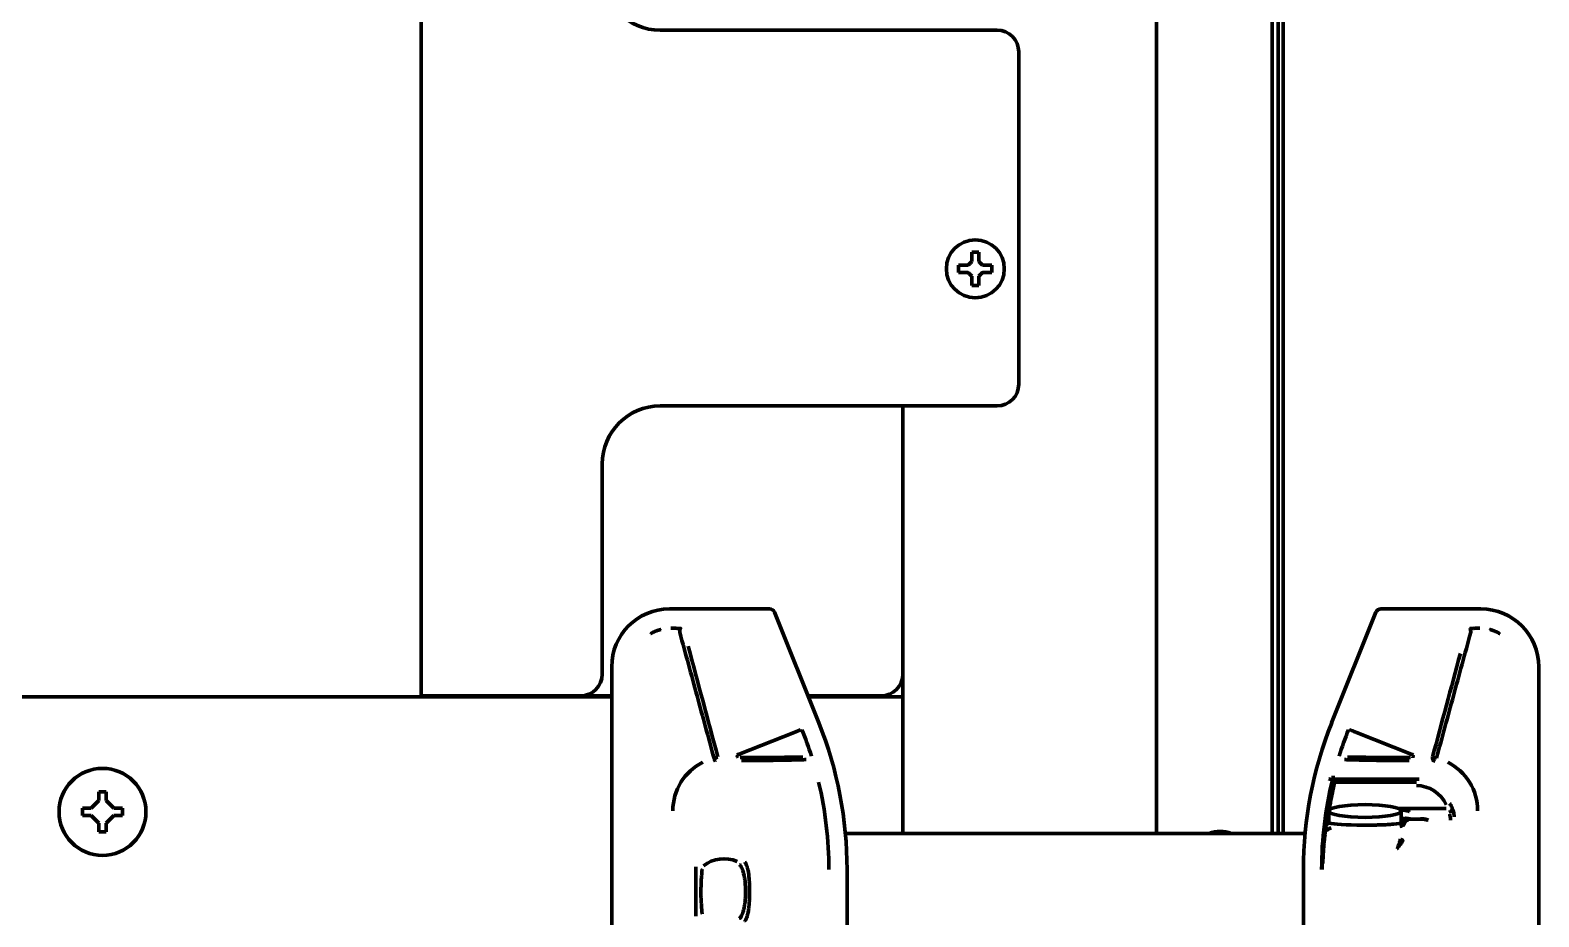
# Model space of a CAD drawing. Header units: inches. Extents: x -2405 to 7588, y 441 to 5654.
# Drawn here: x 2864.3 to 3072.6, y 4831.6 to 4953.9 of the extents above; entities that cross this region are included whole.
import ezdxf

# ---------------------------------------------------------------- set-up
doc = ezdxf.new("R2010")
doc.units = ezdxf.units.IN

msp = doc.modelspace()

# ---------------------------------------------------------------- linework, layer by layer
at = {"linetype": 'Continuous', "lineweight": 70}
for p, q in [((2918.28, 5485.34), (2918.28, 4862.03)), ((3019.78, 4843.04), (3019.78, 5398.53)), ((3035.78, 4843.03), (3035.78, 5400.53)), ((3037.28, 4843.04), (3037.28, 5138.33)), ((3036.6, 5137.33), (3036.6, 4843.04)), ((2951.28, 4953.87), (2997.78, 4953.87)), ((3000.78, 4950.87), (3000.78, 4905.03)), ((2992.48, 4920.95), (2992.48, 4921.45)), ((2992.48, 4920.45), (2992.48, 4920.95)), ((2997.08, 4921.45), (2997.08, 4920.95)), ((2997.08, 4920.95), (2997.08, 4920.45)), ((2997.78, 4902.03), (2951.28, 4902.03)), ((2984.78, 4843.03), (2984.78, 4902.04)), ((2943.28, 4894.03), (2943.28, 4865.03)), ((2952.56, 4874.03), (2966.37, 4874.03)), ((3050.78, 4874.03), (3064.59, 4874.03)), ((2967.07, 4873.56), (2973.18, 4858.3)), ((3050.08, 4873.56), (3043.97, 4858.3)), ((2944.58, 4794.03), (2944.58, 4866.04)), ((3072.58, 4866.04), (3072.58, 4794.03)), ((2944.57, 4861.88), (2604.92, 4861.88)), ((2924.28, 4862.03), (2918.28, 4862.03)), ((2940.28, 4862.03), (2924.28, 4862.03)), ((2935.78, 4861.88), (2935.78, 4862.03)), ((2940.28, 4862.03), (2944.58, 4862.03)), ((2971.68, 4862.03), (2981.78, 4862.03)), ((2984.78, 4861.88), (2971.74, 4861.88)), ((2962.2, 4853.97), (2969.75, 4857)), ((2969.75, 4857), (2970.64, 4857.35)), ((3054.95, 4853.97), (3047.4, 4857)), ((2873.78, 4847.59), (2873.78, 4848.78)), ((2873.78, 4848.78), (2874.78, 4848.78)), ((2874.78, 4848.78), (2874.78, 4847.59)), ((3044.18, 4850.52), (3056.07, 4850.52)), ((3044.39, 4849.65), (3044.29, 4849.67)), ((3055.69, 4850.15), (3044.47, 4850.15)), ((2872.71, 4846.53), (2873.78, 4847.59)), ((2874.78, 4847.59), (2875.84, 4846.53)), ((3043.85, 4846.98), (3043.75, 4847)), ((2871.53, 4845.53), (2871.53, 4846.53)), ((2871.53, 4846.53), (2872.71, 4846.53)), ((2872.71, 4845.53), (2871.53, 4845.53)), ((2873.78, 4844.47), (2872.71, 4845.53)), ((2875.84, 4845.53), (2874.78, 4844.47)), ((2875.84, 4846.53), (2877.03, 4846.53)), ((2877.03, 4845.53), (2875.84, 4845.53)), ((2877.03, 4846.53), (2877.03, 4845.53)), ((3043.3, 4844.29), (3043.46, 4844.54)), ((3043.48, 4844.57), (3043.58, 4844.63)), ((3043.58, 4846.15), (3043.58, 4844.49)), ((3043.77, 4846.48), (3043.94, 4846.48)), ((3053.21, 4846.48), (3059.8, 4846.48)), ((3053.58, 4844.49), (3053.58, 4846.15)), ((3053.67, 4844.56), (3053.66, 4844.57)), ((3054.37, 4845.03), (3054.42, 4845.03)), ((3056.26, 4845.03), (3054.47, 4845.03)), ((3056.26, 4845.08), (3056.26, 4845.03)), ((2873.78, 4843.28), (2873.78, 4844.47)), ((2874.78, 4843.28), (2873.78, 4843.28)), ((2874.78, 4844.47), (2874.78, 4843.28)), ((3040.3, 4843.03), (2976.85, 4843.03)), ((3043.09, 4844.05), (3043.19, 4843.96)), ((2977.08, 4838.06), (2977.08, 4794.03)), ((3040.08, 4794.03), (3040.08, 4838.06))]:
    msp.add_line(p, q, dxfattribs=at)
for centre, radius in [((2994.78, 4920.95), 4), ((2874.28, 4846.03), 6)]:
    msp.add_circle(centre, radius, dxfattribs=at)
for centre, radius, start, end in [((2951.28, 4961.87), 8, 180, 270), ((2997.78, 4950.87), 3, 0, 90), ((2997.78, 4905.03), 3, 270, 0), ((2951.28, 4894.03), 8, 90, 180), ((2940.28, 4865.03), 3, 270, 0), ((2981.78, 4865.03), 3, 270, 0), ((2922.58, 4838.06), 51.99, 17.5022, 21.8014), ((2922.58, 4838.06), 54.5, 0, 21.8014), ((3094.58, 4838.06), 54.5, 158.1986, 180), ((3094.58, 4838.06), 51.99, 158.1986, 162.4978), ((2960.52, 4846.18), 7.5, 116.6411, 180.0036), ((3056.63, 4846.18), 7.5, 359.9972, 63.358), ((2922.58, 4838.06), 51.99, 0, 13.4408), ((3094.58, 4838.06), 51.99, 166.2035, 180), ((3094.58, 4838.06), 51.61, 166.993, 170.0221), ((3055.69, 4845.15), 4.5, 24.0059, 90.0091), ((3028.58, 4839.33), 4, 67.6631, 112.3312), ((3048.58, 4835.03), 10, 122.7612, 122.9242), ((2960.08, 4835.03), 4.53, 66.4602, 128.2829), ((3094.58, 4838.06), 51.93, 179.0499, 180)]:
    msp.add_arc(centre, radius, start, end, dxfattribs=at)
for centre, major_axis, ratio, start_param, end_param in [((2952.59, 4866.02), (-5.67, 5.67), 0.997265, 5.499157, 7.067214), ((2966.37, 4873.28), (0.031, -0.75), 0.998627, 1.910477, 3.100392), ((3050.78, 4873.28), (0.031, 0.75), 0.998627, 0.041201, 1.231116), ((3064.56, 4866.02), (5.67, 5.67), 0.997265, 5.499157, 7.067214), ((2945.55, 4835.72), (264.8, -988.25), 0.017452, 1.584217, 1.599684), ((3071.6, 4835.72), (264.8, 988.26), 0.017452, 1.542914, 1.557376), ((3046.97, 4857.16), (-0.464, 0.186), 0.00001, 3.564808, 6.265734), ((2958.76, 4853.47), (-0.483, -0.13), 0.013523, 1.457675, 3.124137), ((2958.76, 4853.47), (-0.119, 0.486), 0.112563, 1.586794, 3.119544), ((2962.36, 4854.04), (-0.483, -0.129), 0.044563, 0.01747, 1.215363), ((3054.79, 4854.04), (0.483, -0.129), 0.044565, 5.067822, 6.265715), ((3058.39, 4853.47), (0.301, -0.399), 0.999598, 3.804727, 5.400099), ((3058.39, 4853.47), (0.483, -0.13), 0.013523, 3.159048, 4.825514), ((3060.14, 4846.5), (-0.427, -0.259), 0.996672, 1.026891, 2.873747), ((3048.61, 4844.56), (-5.13, 0), 0.069756, 0.043327, 0.108267), ((3048.58, 4844.56), (5.1, 0), 0.069927, 3.25023, 4.486596), ((3048.58, 4844.56), (5.1, 0), 0.069927, 5.586769, 6.174554), ((3053.4, 4844.63), (0.427, -0.451), 0.999829, 5.524595, 6.891653), ((3048.54, 4844.56), (-5.13, 0), 0.069756, 3.033332, 3.100369), ((3054.35, 4844.61), (0.488, 0.11), 0.980935, 1.683565, 2.914946), ((3054.37, 4844.53), (0, 0.501), 0.999097, 0.000003, 1.473687), ((3054.47, 4844.53), (0, 0.501), 0.999028, 0, 1.471684), ((3054.5, 4844.4), (0.5, -0.014), 0.966696, 1.404138, 2.958996), ((3054.86, 4845.53), (0, -0.5), 0.000006, 5.863051, 6.283192), ((3043.13, 4843.65), (-0.0989, 0.0148), 0.918409, 0.044134, 1.971535), ((3042.75, 4838.92), (-0.1, 0.0017), 0.000004, 4.712397, 6.26578)]:
    msp.add_ellipse(centre, major_axis=major_axis, ratio=ratio, start_param=start_param, end_param=end_param, dxfattribs=at)
msp.add_ellipse((3048.58, 4846.15), major_axis=(5, 0), ratio=0.176327, dxfattribs=at)
for points in [[(2993.78, 4921.45), (2993.8, 4921.48), (2993.85, 4921.52), (2993.92, 4921.6), (2993.99, 4921.67), (2994.06, 4921.74), (2994.13, 4921.81), (2994.2, 4921.88), (2994.25, 4921.93), (2994.28, 4921.95)], [(2994.28, 4921.95), (2994.28, 4922.01), (2994.28, 4922.12), (2994.28, 4922.28), (2994.28, 4922.44), (2994.28, 4922.59), (2994.28, 4922.74), (2994.28, 4922.9), (2994.28, 4923.07), (2994.28, 4923.19), (2994.28, 4923.25)], [(2994.28, 4923.25), (2994.44, 4923.25), (2994.78, 4923.25), (2995.11, 4923.25), (2995.28, 4923.25)], [(2995.28, 4921.95), (2995.3, 4921.93), (2995.35, 4921.88), (2995.43, 4921.8), (2995.5, 4921.73), (2995.57, 4921.66), (2995.64, 4921.59), (2995.71, 4921.52), (2995.75, 4921.48), (2995.78, 4921.45)], [(2993.78, 4920.45), (2993.72, 4920.45), (2993.61, 4920.45), (2993.45, 4920.45), (2993.29, 4920.45), (2993.14, 4920.45), (2992.99, 4920.45), (2992.83, 4920.45), (2992.66, 4920.45), (2992.54, 4920.45), (2992.48, 4920.45)], [(2994.28, 4919.95), (2994.25, 4919.98), (2994.2, 4920.03), (2994.12, 4920.1), (2994.05, 4920.18), (2993.98, 4920.25), (2993.91, 4920.31), (2993.84, 4920.38), (2993.8, 4920.43), (2993.78, 4920.45)], [(2995.78, 4920.45), (2995.75, 4920.43), (2995.7, 4920.38), (2995.63, 4920.31), (2995.56, 4920.24), (2995.49, 4920.17), (2995.42, 4920.1), (2995.35, 4920.02), (2995.3, 4919.98), (2995.28, 4919.95)], [(2995.28, 4919.95), (2995.28, 4919.9), (2995.28, 4919.79), (2995.28, 4919.63), (2995.28, 4919.47), (2995.28, 4919.31), (2995.28, 4919.16), (2995.28, 4919.01), (2995.28, 4918.84), (2995.28, 4918.72), (2995.28, 4918.65)], [(2995.78, 4921.45), (2995.83, 4921.45), (2995.94, 4921.45), (2996.1, 4921.45), (2996.26, 4921.45), (2996.41, 4921.45), (2996.57, 4921.45), (2996.72, 4921.45), (2996.89, 4921.45), (2997.01, 4921.45), (2997.08, 4921.45)], [(2995.28, 4918.65), (2995.11, 4918.65), (2994.78, 4918.65), (2994.44, 4918.65), (2994.28, 4918.65)], [(2954.1, 4871.34), (2953.88, 4871.35), (2953.44, 4871.35), (2952.98, 4871.36), (2952.74, 4871.36)], [(2958.71, 4853.45), (2958.32, 4854.87), (2957.54, 4857.72), (2956.37, 4862.03), (2955.18, 4866.39), (2954.38, 4869.32), (2953.98, 4870.8)], [(3063.17, 4870.8), (3062.77, 4869.32), (3061.97, 4866.39), (3060.78, 4862.03), (3059.61, 4857.72), (3058.83, 4854.87), (3058.44, 4853.45)], [(3064.41, 4871.36), (3064.17, 4871.36), (3063.71, 4871.35), (3063.27, 4871.35), (3063.05, 4871.34)], [(3044.41, 4850.23), (3044.33, 4850.33), (3044.26, 4850.43), (3044.18, 4850.52)], [(3060.62, 4846.64), (3060.58, 4846.7), (3060.51, 4846.83), (3060.39, 4847.01), (3060.3, 4847.13), (3060.26, 4847.18)], [(3043.37, 4845.41), (3043.38, 4845.44), (3043.39, 4845.48), (3043.4, 4845.51)], [(3043.46, 4844.57), (3043.47, 4844.56), (3043.47, 4844.55), (3043.48, 4844.54)], [(3053.65, 4844.58), (3053.66, 4844.58), (3053.66, 4844.58), (3053.66, 4844.57)], [(3053.67, 4844.54), (3053.68, 4844.55), (3053.68, 4844.56), (3053.69, 4844.57)], [(3053.79, 4845.31), (3053.78, 4845.32), (3053.78, 4845.34), (3053.78, 4845.36)], [(3042.65, 4838.92), (3042.66, 4839.21), (3042.67, 4839.76), (3042.7, 4840.5), (3042.74, 4841.16), (3042.78, 4841.73), (3042.82, 4842.22), (3042.86, 4842.62), (3042.9, 4842.93), (3042.93, 4843.17), (3042.95, 4843.34), (3042.97, 4843.45), (3042.98, 4843.51), (3042.98, 4843.52), (3042.99, 4843.52)], [(3043.01, 4843.54), (3043.01, 4843.54), (3043.01, 4843.54), (3043.02, 4843.56), (3043.02, 4843.59), (3043.03, 4843.62), (3043.03, 4843.65), (3043.03, 4843.66)], [(3043.03, 4843.66), (3043.04, 4843.69), (3043.05, 4843.74), (3043.06, 4843.82), (3043.06, 4843.87), (3043.07, 4843.9)], [(3043.07, 4843.9), (3043.07, 4843.92), (3043.08, 4843.97), (3043.09, 4844.02), (3043.09, 4844.05)], [(3043.16, 4843.44), (3043.25, 4843.5), (3043.33, 4843.55), (3043.42, 4843.6)], [(3043.17, 4843.81), (3043.17, 4843.83), (3043.18, 4843.88), (3043.18, 4843.93), (3043.19, 4843.96)], [(3043.19, 4843.96), (3043.19, 4843.99), (3043.2, 4844.04), (3043.21, 4844.1), (3043.22, 4844.13), (3043.22, 4844.14), (3043.22, 4844.14)], [(3043.3, 4844.29), (3043.3, 4844.28), (3043.28, 4844.26), (3043.26, 4844.25)]]:
    msp.add_open_spline(points, degree=3, dxfattribs=at)
for points, degree, knots in [([(2995.28, 4923.25), (2995.28, 4923.05), (2995.28, 4922.84), (2995.28, 4922.52), (2995.28, 4922.41), (2995.28, 4922.18), (2995.28, 4922.07), (2995.28, 4921.95)], 3, [0, 0, 0, 0, 0.5, 0.5, 0.75, 0.75, 1, 1, 1, 1]), ([(2992.48, 4921.45), (2992.68, 4921.45), (2992.89, 4921.45), (2993.21, 4921.45), (2993.32, 4921.45), (2993.55, 4921.45), (2993.66, 4921.45), (2993.78, 4921.45)], 3, [0, 0, 0, 0, 0.5, 0.5, 0.75, 0.75, 1, 1, 1, 1]), ([(2994.28, 4918.65), (2994.28, 4918.86), (2994.28, 4919.07), (2994.28, 4919.39), (2994.28, 4919.5), (2994.28, 4919.72), (2994.28, 4919.84), (2994.28, 4919.95)], 3, [0, 0, 0, 0, 0.5, 0.5, 0.75, 0.75, 1, 1, 1, 1]), ([(2997.08, 4920.45), (2996.87, 4920.45), (2996.66, 4920.45), (2996.34, 4920.45), (2996.23, 4920.45), (2996, 4920.45), (2995.89, 4920.45), (2995.78, 4920.45)], 3, [0, 0, 0, 0, 0.5, 0.5, 0.75, 0.75, 1, 1, 1, 1]), ([(2951.34, 4871.19), (2951.34, 4871.19), (2951.32, 4871.18), (2951.3, 4871.18), (2951.27, 4871.17), (2951.23, 4871.16), (2951.2, 4871.15), (2951.17, 4871.14), (2951.14, 4871.13), (2951.1, 4871.12), (2951.07, 4871.11), (2951.04, 4871.1), (2951.01, 4871.09), (2950.98, 4871.08), (2950.94, 4871.07), (2950.91, 4871.06), (2950.88, 4871.05), (2950.85, 4871.04), (2950.82, 4871.03), (2950.79, 4871.01), (2950.75, 4871), (2950.72, 4870.99), (2950.69, 4870.98), (2950.66, 4870.97), (2950.63, 4870.95), (2950.6, 4870.94), (2950.57, 4870.93), (2950.54, 4870.91), (2950.51, 4870.9), (2950.48, 4870.89), (2950.45, 4870.87), (2950.42, 4870.86), (2950.39, 4870.85), (2950.36, 4870.83), (2950.33, 4870.82), (2950.3, 4870.8), (2950.27, 4870.79), (2950.24, 4870.77), (2950.21, 4870.76), (2950.18, 4870.74), (2950.15, 4870.73), (2950.12, 4870.71), (2950.09, 4870.7), (2950.07, 4870.68), (2950.04, 4870.67), (2950.01, 4870.65), (2949.99, 4870.64), (2949.98, 4870.63)], 3, [0, 0, 0, 0, 0.005015, 0.028175, 0.05131, 0.074419, 0.097503, 0.120562, 0.143595, 0.166602, 0.189585, 0.212542, 0.235473, 0.25838, 0.281261, 0.304118, 0.326949, 0.349755, 0.372537, 0.395294, 0.418026, 0.440734, 0.463417, 0.486075, 0.508709, 0.531318, 0.553901, 0.57646, 0.598992, 0.621499, 0.64398, 0.666435, 0.688864, 0.711266, 0.733641, 0.75599, 0.778311, 0.800606, 0.822873, 0.845112, 0.867324, 0.889507, 0.911663, 0.93379, 0.955889, 0.977959, 1, 1, 1, 1]), ([(2954.1, 4871.34), (2954.1, 4871.34), (2954.09, 4871.34), (2954.09, 4871.34), (2954.09, 4871.34), (2954.09, 4871.34), (2954.08, 4871.34), (2954.08, 4871.34), (2954.08, 4871.33), (2954.08, 4871.33), (2954.07, 4871.33), (2954.07, 4871.33), (2954.07, 4871.32), (2954.07, 4871.32), (2954.06, 4871.32), (2954.06, 4871.31), (2954.06, 4871.31), (2954.06, 4871.3), (2954.05, 4871.3), (2954.05, 4871.29), (2954.04, 4871.27), (2954.03, 4871.24), (2954.02, 4871.21), (2954.01, 4871.17), (2954, 4871.14), (2954, 4871.09), (2953.99, 4871.05), (2953.99, 4871.01), (2953.98, 4870.98), (2953.98, 4870.96), (2953.98, 4870.95), (2953.98, 4870.93), (2953.98, 4870.91), (2953.98, 4870.89), (2953.98, 4870.87), (2953.98, 4870.84), (2953.98, 4870.82), (2953.98, 4870.81), (2953.98, 4870.8)], 3, [0, 0, 0, 0, 0.014233, 0.028379, 0.042448, 0.056447, 0.070385, 0.08427, 0.098111, 0.111917, 0.125697, 0.13946, 0.153216, 0.166973, 0.180741, 0.194529, 0.208347, 0.222203, 0.236108, 0.25007, 0.311115, 0.372699, 0.435479, 0.500026, 0.55846, 0.619456, 0.683242, 0.749971, 0.771354, 0.793527, 0.8165, 0.840277, 0.864865, 0.890265, 0.91648, 0.94351, 0.971351, 1, 1, 1, 1]), ([(3067.17, 4870.63), (3067.16, 4870.64), (3067.14, 4870.65), (3067.1, 4870.67), (3067.07, 4870.69), (3067.04, 4870.71), (3067.01, 4870.72), (3066.97, 4870.74), (3066.94, 4870.76), (3066.91, 4870.78), (3066.88, 4870.79), (3066.84, 4870.81), (3066.81, 4870.82), (3066.77, 4870.84), (3066.74, 4870.86), (3066.71, 4870.87), (3066.67, 4870.89), (3066.64, 4870.9), (3066.6, 4870.92), (3066.57, 4870.93), (3066.53, 4870.95), (3066.5, 4870.96), (3066.46, 4870.98), (3066.43, 4870.99), (3066.39, 4871), (3066.36, 4871.02), (3066.32, 4871.03), (3066.29, 4871.04), (3066.25, 4871.06), (3066.21, 4871.07), (3066.18, 4871.08), (3066.14, 4871.09), (3066.11, 4871.1), (3066.07, 4871.12), (3066.03, 4871.13), (3066, 4871.14), (3065.96, 4871.15), (3065.92, 4871.16), (3065.88, 4871.17), (3065.85, 4871.18), (3065.82, 4871.19), (3065.81, 4871.19), (3065.81, 4871.19)], 3, [0, 0, 0, 0, 0.024984, 0.050005, 0.075063, 0.100157, 0.125287, 0.150454, 0.175656, 0.200893, 0.226166, 0.251473, 0.276815, 0.302192, 0.327602, 0.353046, 0.378524, 0.404035, 0.429579, 0.455156, 0.480765, 0.506407, 0.53208, 0.557785, 0.583522, 0.60929, 0.63509, 0.660921, 0.686785, 0.712681, 0.738609, 0.76457, 0.790563, 0.816588, 0.842646, 0.868736, 0.894859, 0.921015, 0.947204, 0.973425, 0.99968, 1, 1, 1, 1]), ([(2969.75, 4857), (2969.76, 4856.99), (2969.76, 4856.98), (2969.77, 4856.96), (2969.77, 4856.95), (2969.78, 4856.94)], 3, [0, 0, 0, 0, 0.502197, 0.502197, 1, 1, 1, 1]), ([(2970.64, 4857.35), (2970.64, 4857.34), (2970.65, 4857.33), (2970.66, 4857.31), (2970.66, 4857.3), (2970.66, 4857.29)], 3, [0, 0, 0, 0, 0.502212, 0.502212, 1, 1, 1, 1]), ([(3046.49, 4857.29), (3046.49, 4857.3), (3046.49, 4857.31), (3046.5, 4857.33), (3046.51, 4857.34), (3046.51, 4857.35)], 3, [0, 0, 0, 0, 0.502213, 0.502213, 1, 1, 1, 1]), ([(3047.37, 4856.94), (3047.38, 4856.95), (3047.38, 4856.96), (3047.39, 4856.98), (3047.39, 4856.99), (3047.4, 4857)], 3, [0, 0, 0, 0, 0.502213, 0.502213, 1, 1, 1, 1]), ([(2961.99, 4853.47), (2961.97, 4853.55), (2961.95, 4853.62), (2961.91, 4853.76), (2961.9, 4853.84), (2961.88, 4853.91)], 3, [0, 0, 0, 0, 0.50115, 0.50115, 1, 1, 1, 1]), ([(2970.98, 4853.6), (2970.87, 4853.6), (2970.76, 4853.59), (2970.58, 4853.59), (2970.49, 4853.59), (2970.4, 4853.59), (2970.34, 4853.58), (2970.31, 4853.58), (2970.02, 4853.58), (2969.74, 4853.57), (2969.15, 4853.56), (2968.83, 4853.56), (2968.16, 4853.55), (2967.81, 4853.55), (2967.34, 4853.54), (2967.25, 4853.54), (2967.11, 4853.54), (2967.06, 4853.54), (2966.96, 4853.54), (2966.72, 4853.54), (2966.47, 4853.54), (2965.87, 4853.54), (2965.45, 4853.54), (2964.92, 4853.53), (2964.81, 4853.53), (2964.59, 4853.53), (2964.48, 4853.53), (2964.15, 4853.53), (2963.7, 4853.53), (2963.24, 4853.54), (2962.9, 4853.54), (2962.78, 4853.54), (2962.55, 4853.54), (2962.43, 4853.54), (2962.31, 4853.54)], 3, [0, 0, 0, 0, 0.0625, 0.0625, 0.09375, 0.109375, 0.109375, 0.125, 0.125, 0.25, 0.25, 0.375, 0.375, 0.5, 0.5, 0.53125, 0.53125, 0.546875, 0.546875, 0.5625, 0.625, 0.625, 0.75, 0.75, 0.78125, 0.78125, 0.8125, 0.8125, 0.875, 0.9375, 0.9375, 0.96875, 0.96875, 1, 1, 1, 1]), ([(2971.41, 4853.24), (2971.3, 4853.24), (2971.19, 4853.23), (2971.01, 4853.23), (2970.91, 4853.22), (2970.82, 4853.22), (2970.75, 4853.22), (2970.72, 4853.22), (2970.42, 4853.21), (2970.13, 4853.2), (2969.52, 4853.19), (2969.19, 4853.18), (2968.5, 4853.17), (2968.13, 4853.16), (2967.65, 4853.15), (2967.55, 4853.15), (2967.4, 4853.15), (2967.35, 4853.15), (2967.25, 4853.15), (2967, 4853.14), (2966.75, 4853.14), (2966.12, 4853.13), (2965.69, 4853.13), (2964.82, 4853.12), (2963.91, 4853.11), (2962.96, 4853.1), (2962.48, 4853.1)], 3, [0, 0, 0, 0, 0.0625, 0.0625, 0.09375, 0.109375, 0.109375, 0.125, 0.125, 0.25, 0.25, 0.375, 0.375, 0.5, 0.5, 0.53125, 0.53125, 0.546875, 0.546875, 0.5625, 0.625, 0.625, 0.75, 0.75, 0.875, 1, 1, 1, 1]), ([(3054.67, 4853.1), (3054.19, 4853.1), (3053.71, 4853.11), (3052.79, 4853.12), (3052.33, 4853.12), (3051.45, 4853.13), (3051.02, 4853.13), (3050.5, 4853.14), (3050.35, 4853.14), (3050.2, 4853.14), (3050.09, 4853.14), (3050.04, 4853.15), (3049.79, 4853.15), (3049.59, 4853.15), (3049.02, 4853.16), (3048.65, 4853.17), (3047.96, 4853.18), (3047.63, 4853.19), (3047.17, 4853.2), (3047.02, 4853.2), (3046.81, 4853.21), (3046.74, 4853.21), (3046.63, 4853.21), (3046.6, 4853.21), (3046.53, 4853.21), (3046.5, 4853.22), (3046.2, 4853.22), (3045.96, 4853.23), (3045.74, 4853.24)], 3, [0, 0, 0, 0, 0.125, 0.125, 0.25, 0.25, 0.375, 0.375, 0.40625, 0.421875, 0.421875, 0.4375, 0.4375, 0.5, 0.5, 0.625, 0.625, 0.75, 0.75, 0.8125, 0.8125, 0.84375, 0.84375, 0.859375, 0.859375, 0.875, 0.875, 1, 1, 1, 1]), ([(3054.84, 4853.54), (3054.37, 4853.54), (3053.9, 4853.54), (3053.01, 4853.53), (3052.57, 4853.53), (3051.72, 4853.54), (3051.3, 4853.54), (3050.8, 4853.54), (3050.65, 4853.54), (3050.5, 4853.54), (3050.4, 4853.54), (3050.35, 4853.54), (3050.1, 4853.54), (3049.91, 4853.54), (3049.35, 4853.55), (3049, 4853.55), (3048.33, 4853.56), (3048.01, 4853.56), (3047.57, 4853.57), (3047.42, 4853.57), (3047.21, 4853.58), (3047.14, 4853.58), (3047.01, 4853.58), (3046.94, 4853.58), (3046.81, 4853.58), (3046.75, 4853.59), (3046.63, 4853.59), (3046.57, 4853.59), (3046.39, 4853.59), (3046.28, 4853.6), (3046.17, 4853.6)], 3, [0, 0, 0, 0, 0.125, 0.125, 0.25, 0.25, 0.375, 0.375, 0.40625, 0.421875, 0.421875, 0.4375, 0.4375, 0.5, 0.5, 0.625, 0.625, 0.75, 0.75, 0.8125, 0.8125, 0.84375, 0.84375, 0.875, 0.875, 0.90625, 0.90625, 0.9375, 0.9375, 1, 1, 1, 1]), ([(3055.27, 4853.91), (3055.25, 4853.84), (3055.24, 4853.76), (3055.2, 4853.62), (3055.18, 4853.54), (3055.16, 4853.47)], 3, [0, 0, 0, 0, 0.501162, 0.501162, 1, 1, 1, 1]), ([(3044.17, 4851.02), (3044.17, 4851.02), (3044.17, 4851.01), (3044.17, 4850.99), (3044.17, 4850.98), (3044.17, 4850.96), (3044.17, 4850.94), (3044.17, 4850.9), (3044.17, 4850.87), (3044.17, 4850.82), (3044.17, 4850.81), (3044.17, 4850.78), (3044.17, 4850.75), (3044.17, 4850.72), (3044.17, 4850.7), (3044.17, 4850.69), (3044.17, 4850.65), (3044.17, 4850.63), (3044.17, 4850.6), (3044.17, 4850.59), (3044.17, 4850.58), (3044.17, 4850.57), (3044.17, 4850.55), (3044.17, 4850.54), (3044.17, 4850.53), (3044.17, 4850.53), (3044.17, 4850.53), (3044.17, 4850.52), (3044.17, 4850.52)], 3, [0, 0, 0, 0, 0.03125, 0.03125, 0.0625, 0.0625, 0.125, 0.125, 0.25, 0.25, 0.3125, 0.3125, 0.375, 0.4375, 0.4375, 0.5, 0.5, 0.625, 0.625, 0.6875, 0.6875, 0.75, 0.75, 0.875, 0.875, 0.9375, 0.9375, 1, 1, 1, 1]), ([(3043.6, 4850.58), (3043.61, 4850.58), (3043.62, 4850.58), (3043.63, 4850.57), (3043.64, 4850.57), (3043.66, 4850.57), (3043.68, 4850.56), (3043.72, 4850.55), (3043.75, 4850.54), (3043.81, 4850.53), (3043.84, 4850.52), (3043.88, 4850.51), (3043.89, 4850.51), (3043.92, 4850.5), (3043.93, 4850.5), (3043.96, 4850.49), (3043.98, 4850.48), (3044.01, 4850.48), (3044.02, 4850.47), (3044.03, 4850.47), (3044.04, 4850.47), (3044.06, 4850.46), (3044.07, 4850.46), (3044.08, 4850.46), (3044.08, 4850.46), (3044.08, 4850.45), (3044.08, 4850.45), (3044.08, 4850.45)], 3, [0, 0, 0, 0, 0.03125, 0.03125, 0.0625, 0.0625, 0.125, 0.125, 0.25, 0.25, 0.375, 0.375, 0.4375, 0.4375, 0.5, 0.5, 0.625, 0.625, 0.6875, 0.6875, 0.75, 0.75, 0.875, 0.875, 0.9375, 0.9375, 1, 1, 1, 1]), ([(3044.38, 4850.08), (3044.35, 4850.11), (3044.33, 4850.14), (3044.28, 4850.2), (3044.26, 4850.23), (3044.21, 4850.29), (3044.18, 4850.33), (3044.13, 4850.39), (3044.11, 4850.42), (3044.08, 4850.45)], 3, [0, 0, 0, 0, 0.25, 0.25, 0.5, 0.5, 0.75, 0.75, 1, 1, 1, 1]), ([(3044.29, 4849.67), (3044.29, 4849.69), (3044.3, 4849.72), (3044.31, 4849.78), (3044.33, 4849.83), (3044.34, 4849.88), (3044.35, 4849.94), (3044.36, 4849.99), (3044.37, 4850.03), (3044.38, 4850.06), (3044.38, 4850.07), (3044.38, 4850.07), (3044.38, 4850.07)], 3, [0, 0, 0, 0, 0.111105, 0.222209, 0.333314, 0.444418, 0.555523, 0.666628, 0.777732, 0.888837, 0.999941, 1, 1, 1, 1]), ([(3043.6, 4846.42), (3043.61, 4846.44), (3043.61, 4846.45), (3043.62, 4846.48), (3043.63, 4846.5), (3043.64, 4846.52), (3043.65, 4846.54), (3043.66, 4846.57), (3043.66, 4846.58), (3043.67, 4846.59)], 3, [0, 0, 0, 0, 0.25, 0.25, 0.5, 0.5, 0.75, 0.75, 1, 1, 1, 1]), ([(3043.67, 4846.6), (3043.67, 4846.6), (3043.67, 4846.6), (3043.67, 4846.6), (3043.67, 4846.6), (3043.68, 4846.62), (3043.68, 4846.65), (3043.69, 4846.69), (3043.7, 4846.74), (3043.71, 4846.81), (3043.73, 4846.9), (3043.74, 4846.96), (3043.75, 4847)], 3, [0, 0, 0, 0, 0.000048, 0.000048, 0.125042, 0.250036, 0.37503, 0.500024, 0.625018, 0.750012, 0.875006, 1, 1, 1, 1]), ([(3043.15, 4844.33), (3043.17, 4844.45), (3043.21, 4844.69), (3043.27, 4845), (3043.32, 4845.25), (3043.35, 4845.37), (3043.37, 4845.41)], 3, [0, 0, 0, 0, 0.249997, 0.499998, 0.749999, 1, 1, 1, 1]), ([(3043.25, 4844.8), (3043.25, 4844.82), (3043.25, 4844.83), (3043.26, 4844.89), (3043.27, 4844.94), (3043.29, 4845.03), (3043.3, 4845.07), (3043.31, 4845.1)], 3, [0, 0, 0, 0, 0.108625, 0.108625, 0.574825, 0.574825, 1, 1, 1, 1]), ([(3043.4, 4845.51), (3043.4, 4845.51), (3043.4, 4845.52), (3043.41, 4845.54), (3043.41, 4845.57), (3043.42, 4845.61), (3043.43, 4845.66), (3043.45, 4845.73), (3043.46, 4845.8), (3043.48, 4845.87), (3043.49, 4845.96), (3043.51, 4846.06), (3043.53, 4846.15), (3043.55, 4846.25), (3043.57, 4846.32), (3043.58, 4846.37), (3043.59, 4846.41), (3043.6, 4846.42), (3043.6, 4846.43), (3043.6, 4846.43), (3043.6, 4846.43)], 3, [0, 0, 0, 0, 0.062495, 0.12499, 0.187484, 0.249979, 0.312474, 0.374969, 0.437464, 0.499959, 0.562453, 0.624948, 0.687443, 0.749938, 0.812433, 0.874927, 0.937422, 0.999917, 0.999917, 1, 1, 1, 1]), ([(3053.39, 4846.32), (3053.47, 4846.31), (3053.89, 4846.27), (3054.37, 4846.19), (3054.64, 4846.11), (3054.67, 4846.07)], 2, [0, 0, 0, 0.073395, 0.382263, 0.691132, 1, 1, 1]), ([(3053.69, 4844.54), (3053.74, 4844.56), (3053.79, 4844.58), (3053.84, 4844.6), (3053.85, 4844.61)], 2, [0, 0, 0, 0.500233, 0.75035, 1, 1, 1]), ([(3053.79, 4845.31), (3053.79, 4845.29), (3053.79, 4845.27), (3053.79, 4845.22), (3053.79, 4845.19), (3053.79, 4845.13), (3053.79, 4845.12), (3053.79, 4845.07), (3053.79, 4845.05), (3053.79, 4845.01), (3053.79, 4844.98), (3053.79, 4844.95), (3053.79, 4844.93), (3053.79, 4844.91), (3053.79, 4844.89), (3053.79, 4844.89), (3053.79, 4844.88)], 3, [0, 0, 0, 0, 0.25, 0.25, 0.5, 0.5, 0.625, 0.625, 0.75, 0.75, 0.875, 0.875, 0.9375, 0.96875, 0.96875, 1, 1, 1, 1]), ([(3054.86, 4845.08), (3054.83, 4845.08), (3054.79, 4845.08), (3054.73, 4845.08), (3054.7, 4845.08), (3054.64, 4845.09), (3054.61, 4845.09), (3054.55, 4845.1), (3054.53, 4845.1), (3054.48, 4845.11), (3054.46, 4845.11), (3054.41, 4845.12), (3054.39, 4845.12), (3054.34, 4845.13), (3054.3, 4845.14), (3054.24, 4845.16), (3054.21, 4845.17), (3054.18, 4845.18), (3054.17, 4845.18), (3054.16, 4845.18)], 3, [0, 0, 0, 0, 0.09463, 0.09463, 0.18926, 0.18926, 0.283889, 0.283889, 0.378519, 0.378519, 0.473149, 0.473149, 0.567779, 0.567779, 0.757038, 0.757038, 0.946298, 0.946298, 1, 1, 1, 1]), ([(3054.19, 4845.07), (3054.21, 4845.06), (3054.24, 4845.05), (3054.29, 4845.04), (3054.31, 4845.04), (3054.34, 4845.03), (3054.36, 4845.03), (3054.37, 4845.03)], 3, [0, 0, 0, 0, 0.5, 0.5, 0.75, 0.75, 1, 1, 1, 1]), ([(3057.3, 4844.91), (3057.3, 4844.91), (3057.26, 4844.93), (3057.19, 4844.95), (3057.07, 4844.99), (3056.95, 4845.02), (3056.84, 4845.04), (3056.73, 4845.05), (3056.64, 4845.06), (3056.57, 4845.07), (3056.52, 4845.07), (3056.49, 4845.07), (3056.46, 4845.07), (3056.42, 4845.07), (3056.38, 4845.07), (3056.34, 4845.08), (3056.3, 4845.08), (3056.27, 4845.08), (3056.26, 4845.08)], 3, [0, 0, 0, 0, 0.000059, 0.132051, 0.251205, 0.363862, 0.491337, 0.579126, 0.661179, 0.737452, 0.763103, 0.790798, 0.820541, 0.852335, 0.886181, 0.922079, 0.960023, 1, 1, 1, 1]), ([(3057.16, 4844.89), (3057.16, 4844.89), (3057.12, 4844.9), (3057.04, 4844.93), (3056.9, 4844.97), (3056.79, 4844.99), (3056.72, 4845), (3056.69, 4845.01), (3056.65, 4845.01), (3056.61, 4845.02), (3056.57, 4845.02), (3056.54, 4845.02), (3056.5, 4845.03), (3056.46, 4845.03), (3056.42, 4845.03), (3056.38, 4845.03), (3056.34, 4845.03), (3056.3, 4845.03), (3056.27, 4845.03), (3056.26, 4845.03)], 3, [0, 0, 0, 0, 0.000004, 0.17123, 0.332846, 0.488044, 0.52622, 0.564458, 0.6028, 0.641285, 0.679952, 0.718839, 0.757981, 0.797413, 0.837166, 0.877273, 0.917763, 0.958663, 1, 1, 1, 1]), ([(3060.38, 4844.89), (3060.38, 4844.91), (3060.38, 4844.94), (3060.38, 4844.98), (3060.38, 4845.02), (3060.37, 4845.06), (3060.37, 4845.11), (3060.37, 4845.15), (3060.36, 4845.19), (3060.36, 4845.24), (3060.35, 4845.28), (3060.34, 4845.32), (3060.33, 4845.37), (3060.32, 4845.42), (3060.31, 4845.48), (3060.3, 4845.53), (3060.29, 4845.59), (3060.28, 4845.64), (3060.27, 4845.66), (3060.27, 4845.67)], 3, [0, 0, 0, 0, 0.04305, 0.087212, 0.132486, 0.178874, 0.226377, 0.274994, 0.324728, 0.375578, 0.427546, 0.480632, 0.543095, 0.612699, 0.689444, 0.77333, 0.864358, 0.962528, 1, 1, 1, 1]), ([(3060.88, 4845.34), (3060.88, 4845.35), (3060.88, 4845.37), (3060.88, 4845.39), (3060.88, 4845.41), (3060.88, 4845.43), (3060.88, 4845.45), (3060.88, 4845.47), (3060.88, 4845.49), (3060.88, 4845.51), (3060.87, 4845.53), (3060.87, 4845.55), (3060.87, 4845.57), (3060.87, 4845.59), (3060.87, 4845.61), (3060.87, 4845.63), (3060.86, 4845.65), (3060.86, 4845.67), (3060.86, 4845.68), (3060.86, 4845.7), (3060.86, 4845.72), (3060.85, 4845.74), (3060.85, 4845.75), (3060.85, 4845.77), (3060.85, 4845.79), (3060.85, 4845.8), (3060.84, 4845.82), (3060.84, 4845.83), (3060.84, 4845.85), (3060.84, 4845.87), (3060.83, 4845.88), (3060.83, 4845.89), (3060.83, 4845.91), (3060.83, 4845.92), (3060.82, 4845.94), (3060.82, 4845.95), (3060.82, 4845.97), (3060.82, 4845.98), (3060.81, 4845.99), (3060.81, 4846), (3060.81, 4846.02), (3060.81, 4846.03), (3060.8, 4846.04), (3060.8, 4846.05), (3060.8, 4846.07), (3060.8, 4846.08), (3060.79, 4846.09), (3060.79, 4846.1), (3060.79, 4846.11), (3060.79, 4846.12), (3060.78, 4846.13), (3060.78, 4846.15), (3060.78, 4846.16), (3060.78, 4846.17), (3060.78, 4846.18), (3060.77, 4846.19), (3060.77, 4846.2), (3060.77, 4846.21), (3060.77, 4846.21), (3060.76, 4846.23), (3060.76, 4846.25), (3060.75, 4846.26), (3060.75, 4846.26)], 3, [0, 0, 0, 0, 0.01933, 0.03855, 0.05766, 0.076661, 0.095553, 0.114335, 0.133008, 0.151571, 0.170025, 0.18837, 0.206606, 0.224733, 0.242752, 0.260662, 0.278463, 0.296157, 0.313742, 0.331219, 0.348588, 0.365849, 0.383002, 0.400048, 0.416986, 0.433816, 0.450539, 0.467155, 0.483663, 0.500064, 0.516357, 0.532544, 0.548623, 0.564596, 0.580461, 0.59622, 0.611872, 0.627417, 0.642856, 0.658188, 0.673414, 0.688533, 0.703545, 0.718452, 0.733252, 0.747946, 0.762534, 0.777015, 0.791391, 0.80566, 0.819824, 0.833882, 0.847833, 0.861679, 0.875419, 0.889054, 0.902582, 0.916005, 0.929322, 0.942534, 0.990751, 1, 1, 1, 1]), ([(3042.75, 4838.92), (3042.75, 4839.03), (3042.77, 4839.42), (3042.8, 4840.06), (3042.85, 4840.8), (3042.9, 4841.44), (3042.95, 4841.99), (3043, 4842.43), (3043.04, 4842.79), (3043.07, 4843.05), (3043.1, 4843.24), (3043.12, 4843.35), (3043.13, 4843.41), (3043.14, 4843.43), (3043.14, 4843.43)], 3, [0, 0, 0, 0, 0.055778, 0.193635, 0.31794, 0.429921, 0.530786, 0.62174, 0.70352, 0.777177, 0.843619, 0.903584, 0.957821, 1, 1, 1, 1]), ([(3043.09, 4844.05), (3043.09, 4844.08), (3043.1, 4844.14), (3043.11, 4844.2), (3043.12, 4844.24), (3043.12, 4844.25), (3043.12, 4844.25), (3043.12, 4844.25), (3043.12, 4844.25)], 3, [0, 0, 0, 0, 0.249874, 0.499749, 0.749623, 0.999497, 0.999497, 1, 1, 1, 1]), ([(3043.12, 4844.25), (3043.13, 4844.26), (3043.13, 4844.28), (3043.14, 4844.3), (3043.15, 4844.31), (3043.15, 4844.32)], 3, [0, 0, 0, 0, 0.5, 0.5, 1, 1, 1, 1]), ([(3043.16, 4844.27), (3043.16, 4844.27), (3043.16, 4844.28), (3043.16, 4844.28), (3043.15, 4844.29), (3043.15, 4844.29), (3043.15, 4844.29), (3043.15, 4844.29), (3043.15, 4844.3), (3043.15, 4844.3), (3043.15, 4844.3), (3043.15, 4844.3), (3043.15, 4844.3), (3043.15, 4844.3), (3043.15, 4844.31), (3043.15, 4844.31), (3043.15, 4844.31), (3043.15, 4844.31), (3043.15, 4844.31), (3043.15, 4844.31), (3043.15, 4844.32), (3043.15, 4844.32), (3043.15, 4844.32), (3043.15, 4844.32), (3043.15, 4844.32), (3043.15, 4844.32), (3043.15, 4844.32), (3043.15, 4844.33), (3043.15, 4844.33)], 3, [0, 0, 0, 0, 0.087775, 0.167542, 0.239322, 0.303148, 0.359064, 0.407136, 0.447472, 0.480253, 0.505822, 0.538406, 0.5705, 0.602112, 0.633252, 0.663928, 0.694152, 0.723932, 0.753281, 0.782208, 0.810726, 0.838848, 0.866586, 0.893953, 0.920963, 0.947631, 0.973971, 1, 1, 1, 1]), ([(3043.16, 4844.27), (3043.16, 4844.27), (3043.16, 4844.27), (3043.16, 4844.26), (3043.17, 4844.26), (3043.17, 4844.26), (3043.17, 4844.25), (3043.17, 4844.25), (3043.18, 4844.25), (3043.18, 4844.25), (3043.18, 4844.25), (3043.19, 4844.24), (3043.19, 4844.24), (3043.2, 4844.24), (3043.2, 4844.24), (3043.21, 4844.24), (3043.21, 4844.24), (3043.22, 4844.24), (3043.22, 4844.24), (3043.23, 4844.24), (3043.24, 4844.24), (3043.25, 4844.24), (3043.26, 4844.25), (3043.26, 4844.25)], 3, [0, 0, 0, 0, 0.015625, 0.015625, 0.03125, 0.03125, 0.0625, 0.0625, 0.09375, 0.09375, 0.125, 0.125, 0.1875, 0.1875, 0.25, 0.25, 0.375, 0.375, 0.5, 0.5, 0.75, 0.75, 1, 1, 1, 1]), ([(3043.42, 4843.6), (3043.38, 4843.58), (3043.34, 4843.56), (3043.25, 4843.55), (3043.21, 4843.55), (3043.16, 4843.56)], 3, [0, 0, 0, 0, 0.5, 0.5, 1, 1, 1, 1]), ([(3043.17, 4843.44), (3043.16, 4843.44), (3043.16, 4843.44), (3043.16, 4843.46), (3043.16, 4843.46), (3043.16, 4843.49), (3043.16, 4843.52), (3043.16, 4843.56)], 3, [0, 0, 0, 0, 0.25, 0.25, 0.5, 0.5, 1, 1, 1, 1]), ([(3043.42, 4843.6), (3043.49, 4843.64), (3043.56, 4843.69), (3043.72, 4843.77), (3043.8, 4843.81), (3043.89, 4843.84)], 3, [0, 0, 0, 0, 0.5, 0.5, 1, 1, 1, 1]), ([(3047.43, 4844.21), (3047.62, 4844.21), (3047.81, 4844.2), (3048.19, 4844.2), (3048.38, 4844.2), (3048.58, 4844.2)], 3, [0, 0, 0, 0, 0.5, 0.5, 1, 1, 1, 1]), ([(3048.58, 4844.2), (3048.76, 4844.2), (3048.95, 4844.2), (3049.32, 4844.2), (3049.5, 4844.2), (3049.86, 4844.21), (3050.04, 4844.21), (3050.26, 4844.22), (3050.3, 4844.22), (3050.39, 4844.22), (3050.52, 4844.23), (3050.65, 4844.23), (3050.9, 4844.24), (3051.06, 4844.24), (3051.38, 4844.26), (3051.53, 4844.27), (3051.72, 4844.28), (3051.76, 4844.28), (3051.83, 4844.28), (3051.94, 4844.29), (3052.04, 4844.29), (3052.24, 4844.31), (3052.37, 4844.32), (3052.49, 4844.33)], 3, [0, 0, 0, 0, 0.125, 0.125, 0.25, 0.25, 0.375, 0.375, 0.40625, 0.40625, 0.4375, 0.5, 0.5, 0.625, 0.625, 0.75, 0.75, 0.78125, 0.78125, 0.8125, 0.875, 0.875, 1, 1, 1, 1]), ([(3053.82, 4842.03), (3053.81, 4842.01), (3053.77, 4841.97), (3053.73, 4841.91), (3053.68, 4841.85), (3053.63, 4841.79), (3053.59, 4841.73), (3053.55, 4841.68), (3053.51, 4841.62), (3053.47, 4841.57), (3053.43, 4841.52), (3053.39, 4841.47), (3053.36, 4841.42), (3053.32, 4841.37), (3053.29, 4841.33), (3053.25, 4841.29), (3053.22, 4841.24), (3053.19, 4841.2), (3053.17, 4841.16), (3053.14, 4841.13), (3053.11, 4841.09), (3053.09, 4841.06), (3053.07, 4841.03), (3053.04, 4840.99), (3053.03, 4840.97), (3053.02, 4840.96)], 3, [0, 0, 0, 0, 0.060363, 0.11919, 0.17648, 0.232235, 0.286453, 0.339136, 0.390282, 0.439894, 0.48797, 0.53451, 0.579516, 0.622988, 0.664925, 0.705328, 0.744197, 0.781533, 0.817336, 0.851607, 0.884346, 0.915554, 0.945232, 0.97338, 1, 1, 1, 1]), ([(3053.5, 4842.26), (3053.46, 4842.16), (3053.42, 4842.05), (3053.35, 4841.84), (3053.31, 4841.73), (3053.23, 4841.51), (3053.19, 4841.4), (3053.11, 4841.18), (3053.07, 4841.07), (3053.03, 4840.96)], 3, [0, 0, 0, 0, 0.25, 0.25, 0.5, 0.5, 0.75, 0.75, 1, 1, 1, 1]), ([(3053.82, 4842.03), (3053.8, 4842.05), (3053.78, 4842.08), (3053.72, 4842.12), (3053.7, 4842.14), (3053.64, 4842.18), (3053.61, 4842.2), (3053.56, 4842.23), (3053.53, 4842.25), (3053.5, 4842.26)], 3, [0, 0, 0, 0, 0.25, 0.25, 0.5, 0.5, 0.75, 0.75, 1, 1, 1, 1]), ([(2956.21, 4838.44), (2956.21, 4838.43), (2956.21, 4838.42), (2956.21, 4838.39), (2956.21, 4838.38), (2956.21, 4838.36), (2956.21, 4838.36), (2956.21, 4838.34), (2956.2, 4838.33), (2956.2, 4838.29), (2956.2, 4838.26), (2956.2, 4838.17), (2956.2, 4838.12), (2956.2, 4838.05), (2956.2, 4838.03), (2956.19, 4838), (2956.19, 4837.96), (2956.19, 4837.91), (2956.19, 4837.81), (2956.19, 4837.74), (2956.19, 4837.6), (2956.19, 4837.53), (2956.19, 4837.41), (2956.19, 4837.37), (2956.18, 4837.29), (2956.18, 4837.25), (2956.18, 4837.12), (2956.18, 4837.04), (2956.18, 4836.86), (2956.18, 4836.78), (2956.18, 4836.64), (2956.18, 4836.6), (2956.18, 4836.51), (2956.18, 4836.46), (2956.18, 4836.32), (2956.18, 4836.23), (2956.18, 4835.96), (2956.18, 4835.78), (2956.18, 4835.41), (2956.18, 4835.22), (2956.18, 4834.94), (2956.18, 4834.85), (2956.18, 4834.66), (2956.18, 4834.57), (2956.18, 4834.29), (2956.18, 4834.1), (2956.18, 4833.74), (2956.18, 4833.56), (2956.18, 4833.29), (2956.18, 4833.21), (2956.18, 4833.08), (2956.18, 4833.03), (2956.18, 4832.95), (2956.18, 4832.91), (2956.18, 4832.78), (2956.19, 4832.7), (2956.19, 4832.54), (2956.19, 4832.47), (2956.19, 4832.36), (2956.19, 4832.32), (2956.19, 4832.25), (2956.19, 4832.22), (2956.19, 4832.12), (2956.19, 4832.06), (2956.2, 4831.98), (2956.2, 4831.95), (2956.2, 4831.91), (2956.2, 4831.9), (2956.2, 4831.88), (2956.2, 4831.87), (2956.2, 4831.81), (2956.2, 4831.77), (2956.21, 4831.72), (2956.21, 4831.71), (2956.21, 4831.68), (2956.21, 4831.67), (2956.21, 4831.64), (2956.21, 4831.63), (2956.21, 4831.63)], 3, [0, 0, 0, 0, 0.03125, 0.03125, 0.046875, 0.046875, 0.054688, 0.054688, 0.0625, 0.0625, 0.09375, 0.09375, 0.125, 0.125, 0.132813, 0.132813, 0.140625, 0.15625, 0.15625, 0.1875, 0.1875, 0.21875, 0.21875, 0.234375, 0.234375, 0.25, 0.25, 0.28125, 0.28125, 0.3125, 0.3125, 0.328125, 0.328125, 0.34375, 0.34375, 0.375, 0.375, 0.4375, 0.4375, 0.5, 0.5, 0.53125, 0.53125, 0.5625, 0.5625, 0.625, 0.625, 0.6875, 0.6875, 0.71875, 0.71875, 0.734375, 0.734375, 0.75, 0.75, 0.78125, 0.78125, 0.8125, 0.8125, 0.828125, 0.828125, 0.84375, 0.84375, 0.875, 0.875, 0.890625, 0.890625, 0.898438, 0.898438, 0.90625, 0.90625, 0.9375, 0.9375, 0.953125, 0.953125, 0.96875, 0.96875, 1, 1, 1, 1]), ([(2962.22, 4831.33), (2962.24, 4831.33), (2962.25, 4831.35), (2962.27, 4831.36), (2962.28, 4831.37), (2962.29, 4831.39), (2962.3, 4831.39), (2962.34, 4831.44), (2962.37, 4831.48), (2962.41, 4831.54), (2962.43, 4831.57), (2962.45, 4831.61), (2962.46, 4831.62), (2962.47, 4831.65), (2962.48, 4831.66), (2962.52, 4831.74), (2962.55, 4831.8), (2962.61, 4831.93), (2962.63, 4832), (2962.67, 4832.11), (2962.69, 4832.15), (2962.71, 4832.23), (2962.72, 4832.26), (2962.76, 4832.38), (2962.78, 4832.47), (2962.82, 4832.63), (2962.84, 4832.72), (2962.88, 4832.89), (2962.9, 4832.98), (2962.92, 4833.11), (2962.93, 4833.16), (2962.94, 4833.25), (2962.95, 4833.3), (2962.98, 4833.53), (2963, 4833.71), (2963.03, 4834.08), (2963.04, 4834.27), (2963.05, 4834.56), (2963.05, 4834.65), (2963.05, 4834.84), (2963.06, 4835.03), (2963.05, 4835.32), (2963.05, 4835.51), (2963.04, 4835.65), (2963.04, 4835.7), (2963.04, 4835.79), (2963.03, 4835.84), (2963.03, 4835.98), (2963.02, 4836.08), (2963, 4836.36), (2962.98, 4836.54), (2962.94, 4836.82), (2962.93, 4836.91), (2962.9, 4837.04), (2962.9, 4837.09), (2962.88, 4837.17), (2962.87, 4837.22), (2962.84, 4837.35), (2962.82, 4837.44), (2962.78, 4837.6), (2962.76, 4837.68), (2962.71, 4837.84), (2962.69, 4837.92), (2962.63, 4838.07), (2962.61, 4838.14), (2962.55, 4838.27), (2962.52, 4838.33), (2962.47, 4838.42), (2962.46, 4838.44), (2962.44, 4838.48), (2962.43, 4838.5), (2962.41, 4838.52), (2962.4, 4838.54), (2962.38, 4838.57), (2962.37, 4838.59), (2962.36, 4838.6), (2962.34, 4838.63), (2962.32, 4838.65), (2962.28, 4838.7), (2962.25, 4838.72), (2962.22, 4838.74)], 3, [0, 0, 0, 0, 0.015625, 0.015625, 0.023437, 0.023437, 0.03125, 0.03125, 0.0625, 0.0625, 0.078125, 0.078125, 0.085937, 0.085937, 0.09375, 0.09375, 0.125, 0.125, 0.15625, 0.15625, 0.171875, 0.171875, 0.1875, 0.1875, 0.21875, 0.21875, 0.25, 0.25, 0.28125, 0.28125, 0.296875, 0.296875, 0.3125, 0.3125, 0.375, 0.375, 0.4375, 0.4375, 0.46875, 0.46875, 0.5, 0.53125, 0.5625, 0.5625, 0.578125, 0.578125, 0.59375, 0.59375, 0.625, 0.625, 0.6875, 0.6875, 0.71875, 0.71875, 0.734375, 0.734375, 0.75, 0.75, 0.78125, 0.78125, 0.8125, 0.8125, 0.84375, 0.84375, 0.875, 0.875, 0.90625, 0.90625, 0.921875, 0.921875, 0.929687, 0.929687, 0.9375, 0.945312, 0.945312, 0.953125, 0.953125, 0.96875, 0.96875, 1, 1, 1, 1]), ([(2962.95, 4830.96), (2962.96, 4830.97), (2962.98, 4830.98), (2962.99, 4831.01), (2963, 4831.02), (2963.01, 4831.04), (2963.02, 4831.05), (2963.05, 4831.1), (2963.08, 4831.14), (2963.12, 4831.22), (2963.13, 4831.25), (2963.15, 4831.3), (2963.16, 4831.31), (2963.17, 4831.34), (2963.18, 4831.36), (2963.21, 4831.44), (2963.24, 4831.51), (2963.29, 4831.65), (2963.31, 4831.73), (2963.34, 4831.85), (2963.35, 4831.89), (2963.37, 4831.98), (2963.38, 4832.02), (2963.41, 4832.15), (2963.43, 4832.24), (2963.46, 4832.42), (2963.48, 4832.51), (2963.5, 4832.7), (2963.51, 4832.8), (2963.53, 4832.94), (2963.53, 4832.99), (2963.54, 4833.09), (2963.55, 4833.14), (2963.57, 4833.39), (2963.58, 4833.59), (2963.59, 4834), (2963.6, 4834.21), (2963.6, 4834.52), (2963.6, 4834.62), (2963.6, 4834.83), (2963.6, 4835.03), (2963.6, 4835.24), (2963.6, 4835.45), (2963.6, 4835.55), (2963.6, 4835.76), (2963.59, 4835.86), (2963.59, 4836.07), (2963.59, 4836.17), (2963.58, 4836.48), (2963.57, 4836.68), (2963.54, 4836.97), (2963.53, 4837.07), (2963.52, 4837.22), (2963.51, 4837.27), (2963.5, 4837.36), (2963.5, 4837.41), (2963.48, 4837.55), (2963.46, 4837.65), (2963.43, 4837.83), (2963.41, 4837.92), (2963.38, 4838.05), (2963.37, 4838.11), (2963.35, 4838.17), (2963.34, 4838.21), (2963.34, 4838.23), (2963.31, 4838.33), (2963.29, 4838.41), (2963.24, 4838.56), (2963.21, 4838.63), (2963.18, 4838.72), (2963.16, 4838.75), (2963.14, 4838.81), (2963.12, 4838.84), (2963.09, 4838.9), (2963.08, 4838.92), (2963.05, 4838.97), (2963.04, 4838.99), (2963, 4839.05), (2962.97, 4839.08), (2962.95, 4839.11)], 3, [0, 0, 0, 0, 0.015625, 0.015625, 0.023437, 0.023437, 0.03125, 0.03125, 0.0625, 0.0625, 0.078125, 0.078125, 0.085937, 0.085937, 0.09375, 0.09375, 0.125, 0.125, 0.15625, 0.15625, 0.171875, 0.171875, 0.1875, 0.1875, 0.21875, 0.21875, 0.25, 0.25, 0.28125, 0.28125, 0.296875, 0.296875, 0.3125, 0.3125, 0.375, 0.375, 0.4375, 0.4375, 0.46875, 0.46875, 0.5, 0.53125, 0.53125, 0.5625, 0.5625, 0.59375, 0.59375, 0.625, 0.625, 0.6875, 0.6875, 0.71875, 0.71875, 0.734375, 0.734375, 0.75, 0.75, 0.78125, 0.78125, 0.8125, 0.8125, 0.828125, 0.835937, 0.835937, 0.84375, 0.84375, 0.875, 0.875, 0.90625, 0.90625, 0.921875, 0.921875, 0.9375, 0.9375, 0.953125, 0.953125, 0.96875, 0.96875, 1, 1, 1, 1]), ([(2957.07, 4838.08), (2957.06, 4838.08), (2957.06, 4838.07), (2957.06, 4838.04), (2957.06, 4838.03), (2957.05, 4838.01), (2957.05, 4838), (2957.05, 4837.99), (2957.05, 4837.98), (2957.05, 4837.94), (2957.04, 4837.9), (2957.04, 4837.84), (2957.04, 4837.82), (2957.03, 4837.78), (2957.03, 4837.77), (2957.03, 4837.74), (2957.03, 4837.73), (2957.02, 4837.66), (2957.02, 4837.61), (2957.01, 4837.49), (2957.01, 4837.42), (2957, 4837.29), (2956.99, 4837.22), (2956.98, 4837.13), (2956.98, 4837.11), (2956.98, 4837.08), (2956.98, 4837.02), (2956.97, 4836.97), (2956.96, 4836.78), (2956.95, 4836.63), (2956.94, 4836.39), (2956.93, 4836.31), (2956.93, 4836.16), (2956.92, 4836.08), (2956.91, 4835.84), (2956.91, 4835.68), (2956.9, 4835.36), (2956.9, 4835.2), (2956.9, 4834.95), (2956.9, 4834.87), (2956.9, 4834.71), (2956.9, 4834.63), (2956.91, 4834.47), (2956.91, 4834.39), (2956.91, 4834.23), (2956.92, 4834.15), (2956.93, 4833.91), (2956.93, 4833.75), (2956.95, 4833.52), (2956.95, 4833.44), (2956.96, 4833.33), (2956.96, 4833.29), (2956.97, 4833.21), (2956.97, 4833.17), (2956.98, 4833.06), (2956.98, 4832.99), (2956.99, 4832.85), (2957, 4832.78), (2957, 4832.68), (2957.01, 4832.65), (2957.01, 4832.6), (2957.01, 4832.58), (2957.01, 4832.55), (2957.01, 4832.54), (2957.02, 4832.46), (2957.02, 4832.4), (2957.03, 4832.32), (2957.03, 4832.3), (2957.04, 4832.26), (2957.04, 4832.25), (2957.04, 4832.23), (2957.04, 4832.22), (2957.04, 4832.16), (2957.05, 4832.12), (2957.05, 4832.08), (2957.05, 4832.06), (2957.06, 4832.04), (2957.06, 4832.04), (2957.06, 4832.03), (2957.06, 4832.02), (2957.06, 4832), (2957.06, 4831.99), (2957.07, 4831.98)], 3, [0, 0, 0, 0, 0.03125, 0.03125, 0.046875, 0.046875, 0.054687, 0.054687, 0.0625, 0.0625, 0.09375, 0.09375, 0.109375, 0.109375, 0.117187, 0.117187, 0.125, 0.125, 0.15625, 0.15625, 0.1875, 0.1875, 0.21875, 0.21875, 0.226562, 0.226562, 0.234375, 0.25, 0.25, 0.3125, 0.3125, 0.34375, 0.34375, 0.375, 0.375, 0.4375, 0.4375, 0.5, 0.5, 0.53125, 0.53125, 0.5625, 0.5625, 0.59375, 0.59375, 0.625, 0.625, 0.6875, 0.6875, 0.71875, 0.71875, 0.734375, 0.734375, 0.75, 0.75, 0.78125, 0.78125, 0.8125, 0.8125, 0.828125, 0.828125, 0.835937, 0.835937, 0.84375, 0.84375, 0.875, 0.875, 0.890625, 0.890625, 0.898437, 0.898437, 0.90625, 0.90625, 0.9375, 0.9375, 0.953125, 0.953125, 0.960937, 0.960937, 0.96875, 0.96875, 1, 1, 1, 1])]:
    msp.add_open_spline(points, degree=degree, knots=knots, dxfattribs=at)
for points, weights in [([(3063.05, 4871.34), (3063.12, 4871.33), (3063.17, 4871.1), (3063.17, 4870.8)], [1.18252508315, 0.939158305618, 0.939158305618, 1.18252508315]), ([(3043.14, 4843.43), (3043.06, 4843.37), (3042.98, 4843.42), (3042.99, 4843.52)], [1.39783492335, 0.867388358882, 0.867388358882, 1.39783492335])]:
    msp.add_rational_spline(points, weights, degree=3, dxfattribs=at)

doc.saveas('drawing.dxf')
